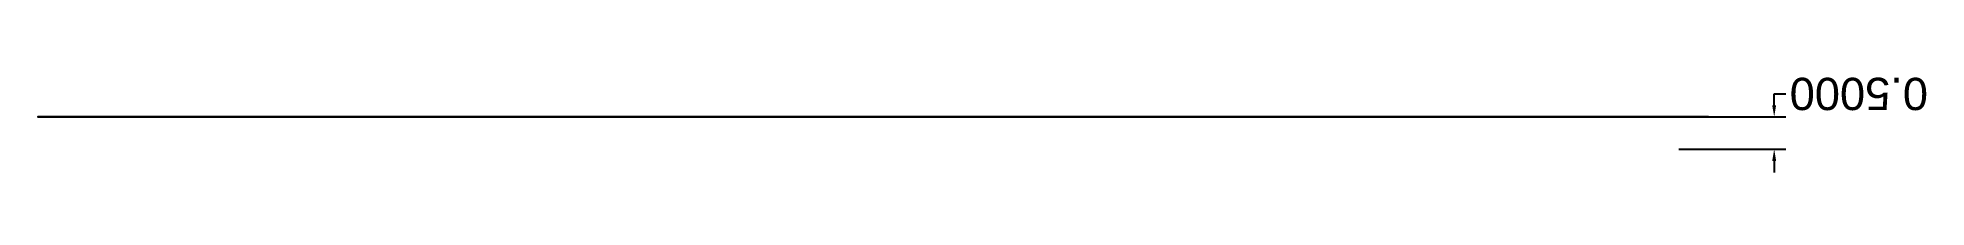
# Model space of a CAD drawing. Header units: metres. Extents: x 2.8 to 32, y -23.6 to -22.
import ezdxf

# ---------------------------------------------------------------- set-up
doc = ezdxf.new("R2010")
doc.units = ezdxf.units.M
doc.header["$MEASUREMENT"] = 0
for name, color, linetype in [('Dimensiuni SOLID 3D', 150, 'Continuous'), ('PROFIL AJUTATOR PLACA4 ATIC', 30, 'Continuous'), ('schita PLACA 1 CORNISA', 25, 'Continuous')]:
    doc.layers.add(name, color=color, linetype=linetype)
doc.styles.get("Standard").update_dxf_attribs({"font": 'arial.ttf'})
doc.dimstyles.get("Standard").update_dxf_attribs({"dimtxt": 1.03, "dimasz": 0.18, "dimexe": 0.18, "dimexo": 0.0625, "dimgap": 0.09, "dimtad": 0, "dimtih": 1, "dimtoh": 1, "dimdec": 4, "dimzin": 0, "dimdsep": 46, "dimtxsty": 'Standard', "dimcen": 0.09, "dimadec": 0, "dimazin": 0, "dimtfac": 1, "dimtdec": 4, "dimtofl": 0, "dimtmove": 0, "dimatfit": 3, "dimfxl": 1, "dimtolj": 1, "dimtzin": 0, "dimarcsym": 0})

# ---------------------------------------------------------------- blocks, each defined once
blk = doc.blocks.new('*D4')
at = {"layer": 'Dimensiuni SOLID 3D', "color": 0, "lineweight": -2, "transparency": 16777216}
for p, q in [((29.65, -22.52), (29.65, -22.34)), ((29.65, -22.34), (29.83, -22.34)), ((28.175, -22.7), (29.83, -22.7)), ((28.175, -23.2), (29.83, -23.2)), ((29.65, -23.38), (29.65, -23.56))]:
    blk.add_line(p, q, dxfattribs=at)
at = {"layer": 'Dimensiuni SOLID 3D', "color": 0, "transparency": 16777216}
for points in [[(29.68, -22.52), (29.62, -22.52), (29.65, -22.7)], [(29.68, -23.38), (29.62, -23.38), (29.65, -23.2)]]:
    blk.add_solid(points, dxfattribs=at)
at = {"layer": 'Dimensiuni SOLID 3D', "color": 0, "transparency": 16777216, "insert": (30.957, -22.34), "char_height": 0.5, "attachment_point": 5, "rotation": 180}
blk.add_mtext('\\A1;0.5000', dxfattribs=at)

msp = doc.modelspace()

# ---------------------------------------------------------------- linework, layer by layer
at = {"layer": 'PROFIL AJUTATOR PLACA4 ATIC', "extrusion": (7.10543e-15, -1, -3.55271e-15), "elevation": 22.7}
msp.add_lwpolyline([(28.58415, -1.1), (28.06357, -1.1), (28.06357, -1.6), (3.40472, -1.6), (3.40472, -1.1), (2.88415, -1.1), (2.88415, 6.5), (3.40562, 6.5), (3.40562, 7), (28.06267, 7), (28.06267, 6.5), (28.58415, 6.5), (28.58415, -1.1)], dxfattribs=at)
at = {"layer": 'schita PLACA 1 CORNISA', "extrusion": (7.10543e-15, -1, -3.55271e-15), "elevation": 22.7}
msp.add_lwpolyline([(28.63325, -1.15), (28.11267, -1.15), (28.11267, -1.65), (3.35382, -1.65), (3.35382, -1.15), (2.83325, -1.15), (2.83325, 6.55), (3.35472, 6.55), (3.35472, 7.05), (28.11177, 7.05), (28.11177, 6.55), (28.63325, 6.55)], close=True, dxfattribs=at)

# ---------------------------------------------------------------- dimensions: what is measured, and where the dimension line sits
at = {"layer": 'Dimensiuni SOLID 3D'}
dim = msp.add_linear_dim(base=(29.64983, -23.2, 7), p1=(28.11267, -22.7, -1.58), p2=(28.11267, -23.2, 7.05), angle=270, dimstyle='Standard', override={"dimtxt": 0.5}, dxfattribs=at)
dim.commit()
dim.dimension.update_dxf_attribs({"geometry": '*D4', "text_midpoint": (30.95684, -22.34, 7), "dimtype": 160})

doc.saveas('drawing.dxf')
